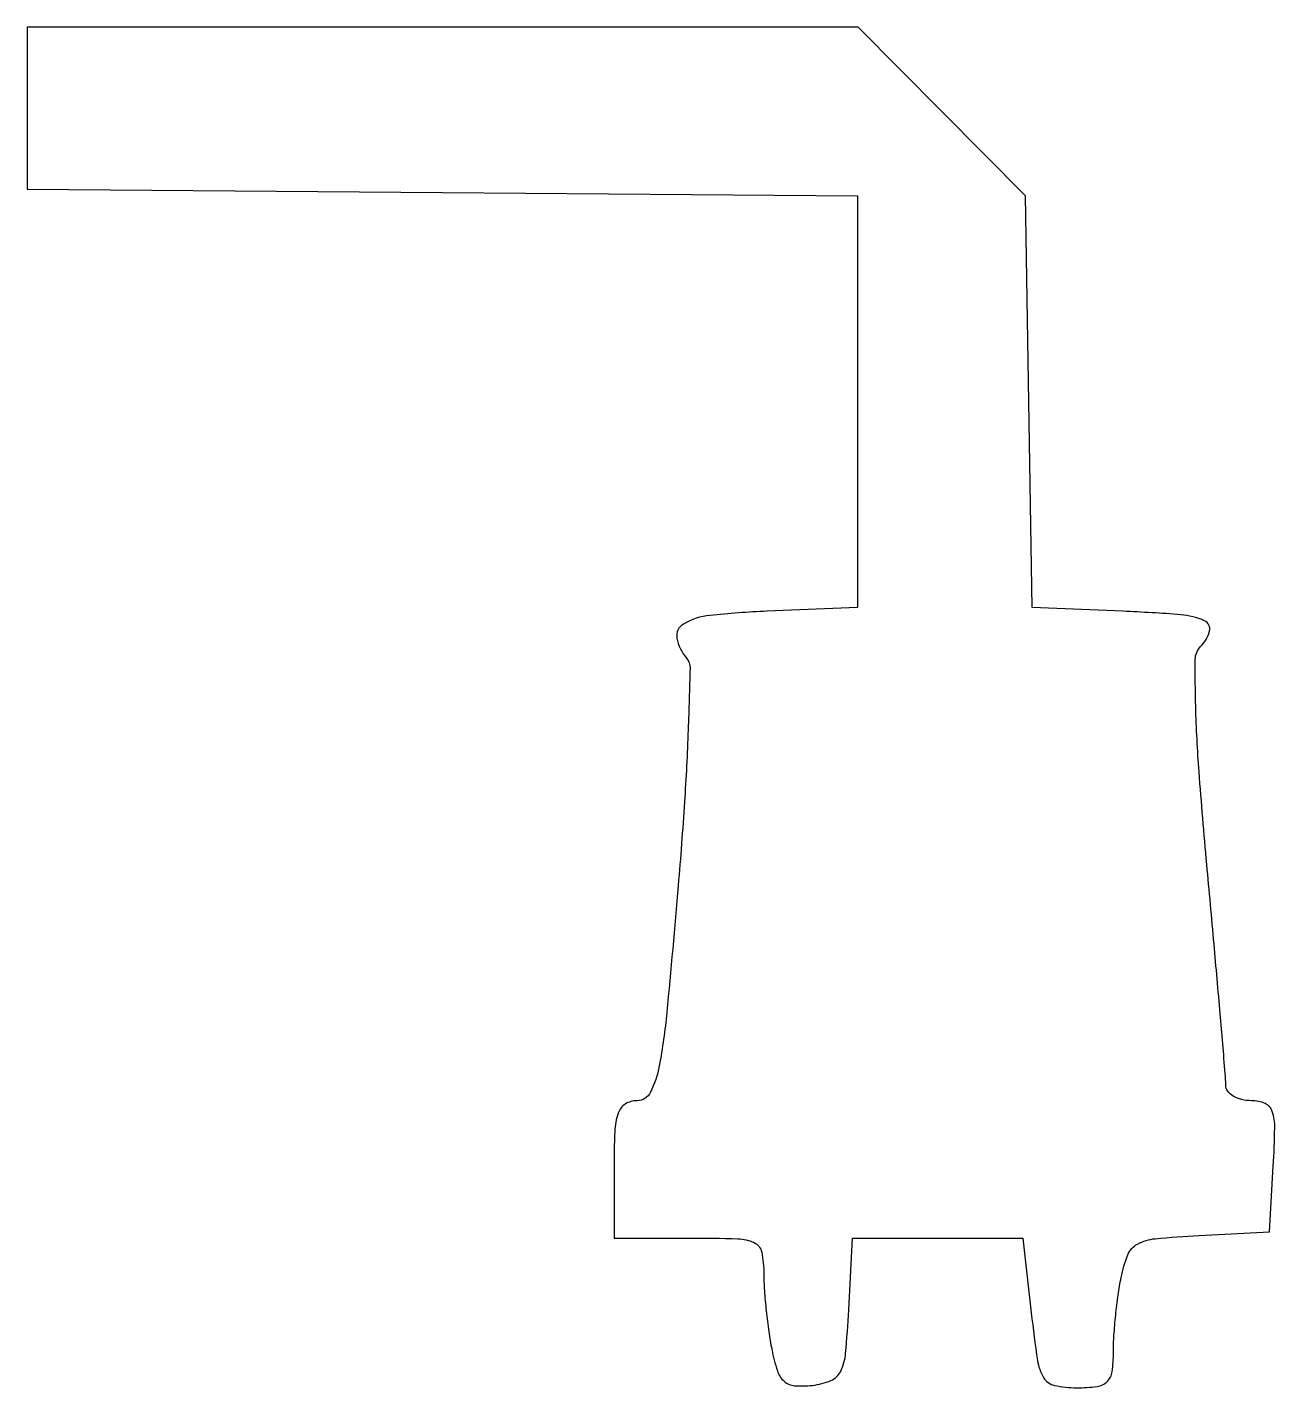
# Model space of a CAD drawing. Extents: x 0 to 100, y 11 to 120.
import ezdxf

# ---------------------------------------------------------------- set-up
doc = ezdxf.new("R2010")
doc.units = 0

msp = doc.modelspace()

# ---------------------------------------------------------------- linework, layer by layer
msp.add_lwpolyline([(0, 113.513481), (0, 107.026961), (33.25, 106.763481), (66.5, 106.5), (66.5, 90), (66.5, 73.5), (59.25, 73.20619, 0.015515), (54.684413, 72.879048, 0.1066), (52.556609, 72.185806, 0.316948), (52.03945, 71.056913, 0.129644), (52.800145, 69.45, -0.18309), (53.085694, 68.637115, -0.002967), (52.936472, 63.711875, -0.007314), (52.642223, 57.930113, -0.004735), (52.140631, 51.25, -0.002434), (51.229362, 41.070856, -0.023723), (50.619347, 36.791401, -0.066116), (49.914323, 34.671513, -0.286928), (48.840487, 34, 0.142701), (47.898404, 33.725539, 0.171889), (47.333658, 33.002915, 0.070483), (47.062874, 31.53309, 0.010363), (47, 28.5), (47, 23), (53, 23, -0.006857), (56.920691, 22.946226, -0.105239), (58.228261, 22.630208, -0.235324), (58.826118, 21.8626, -0.049911), (59, 20.125, 0.017012), (59.045247, 18.795556, 0.009146), (59.186727, 17.160896, 0.009098), (59.392037, 15.497724, 0.014095), (59.635666, 14.071669, 0.028266), (60.080158, 12.358885, 0.134837), (60.627698, 11.520399, 0.163957), (61.46462, 11.167316, 0.047464), (62.885666, 11.196669, 0.068792), (64.371845, 11.580709, 0.185038), (65.152731, 12.317246, 0.08985), (65.551041, 13.759469, 0.009533), (65.799904, 17.25), (66.099808, 23), (72.920738, 23), (79.741667, 23), (80.42049, 17, 0.008169), (80.914582, 13.190999, 0.099994), (81.408216, 11.815936, 0.206111), (82.285497, 11.189266, 0.053488), (84.049656, 11, 0.031709), (85.685846, 11.103868, 0.162835), (86.493448, 11.493616, 0.167236), (86.892051, 12.284332, 0.033893), (87, 13.875, -0.016605), (87.043938, 15.19769, -0.00916), (87.180865, 16.809792, -0.009124), (87.379699, 18.440935, -0.014463), (87.61571, 19.828549, -0.046197), (88.157618, 21.646351, -0.175162), (88.935027, 22.517046, -0.100718), (90.350351, 22.946148, -0.010263), (93.86571, 23.203549), (99.5, 23.5), (99.80226, 28.75, 0.009309), (99.922121, 31.830349, 0.085715), (99.722092, 33.147281, 0.213702), (99.146327, 33.774287, 0.102078), (98.05226, 34, -0.05898), (97.267088, 34.092943, -0.077793), (96.601659, 34.367188, -0.096145), (96.155129, 34.77319, -0.160855), (95.995941, 35.25, 0.020189), (95.95567, 36.172657, 0.000384), (95.54891, 40.960268, 0.000932), (95.059555, 46.545728, 0.000624), (94.479833, 52.933892, -0.004192), (93.860101, 60.350589, -0.011642), (93.589803, 65.574442, -0.009442), (93.553738, 69.358995, -0.196482), (93.983892, 70.383892, 0.131885), (94.691843, 71.611393, 0.366887), (94.297002, 72.444907, 0.087311), (92.389752, 72.93383, 0.009066), (87.75, 73.20619), (80.5, 73.5), (80.224387, 90), (79.948775, 106.5), (73.251207, 113.25), (66.553639, 120), (33.27682, 120), (0, 120)], format="xyb", close=True)

doc.saveas('drawing.dxf')
